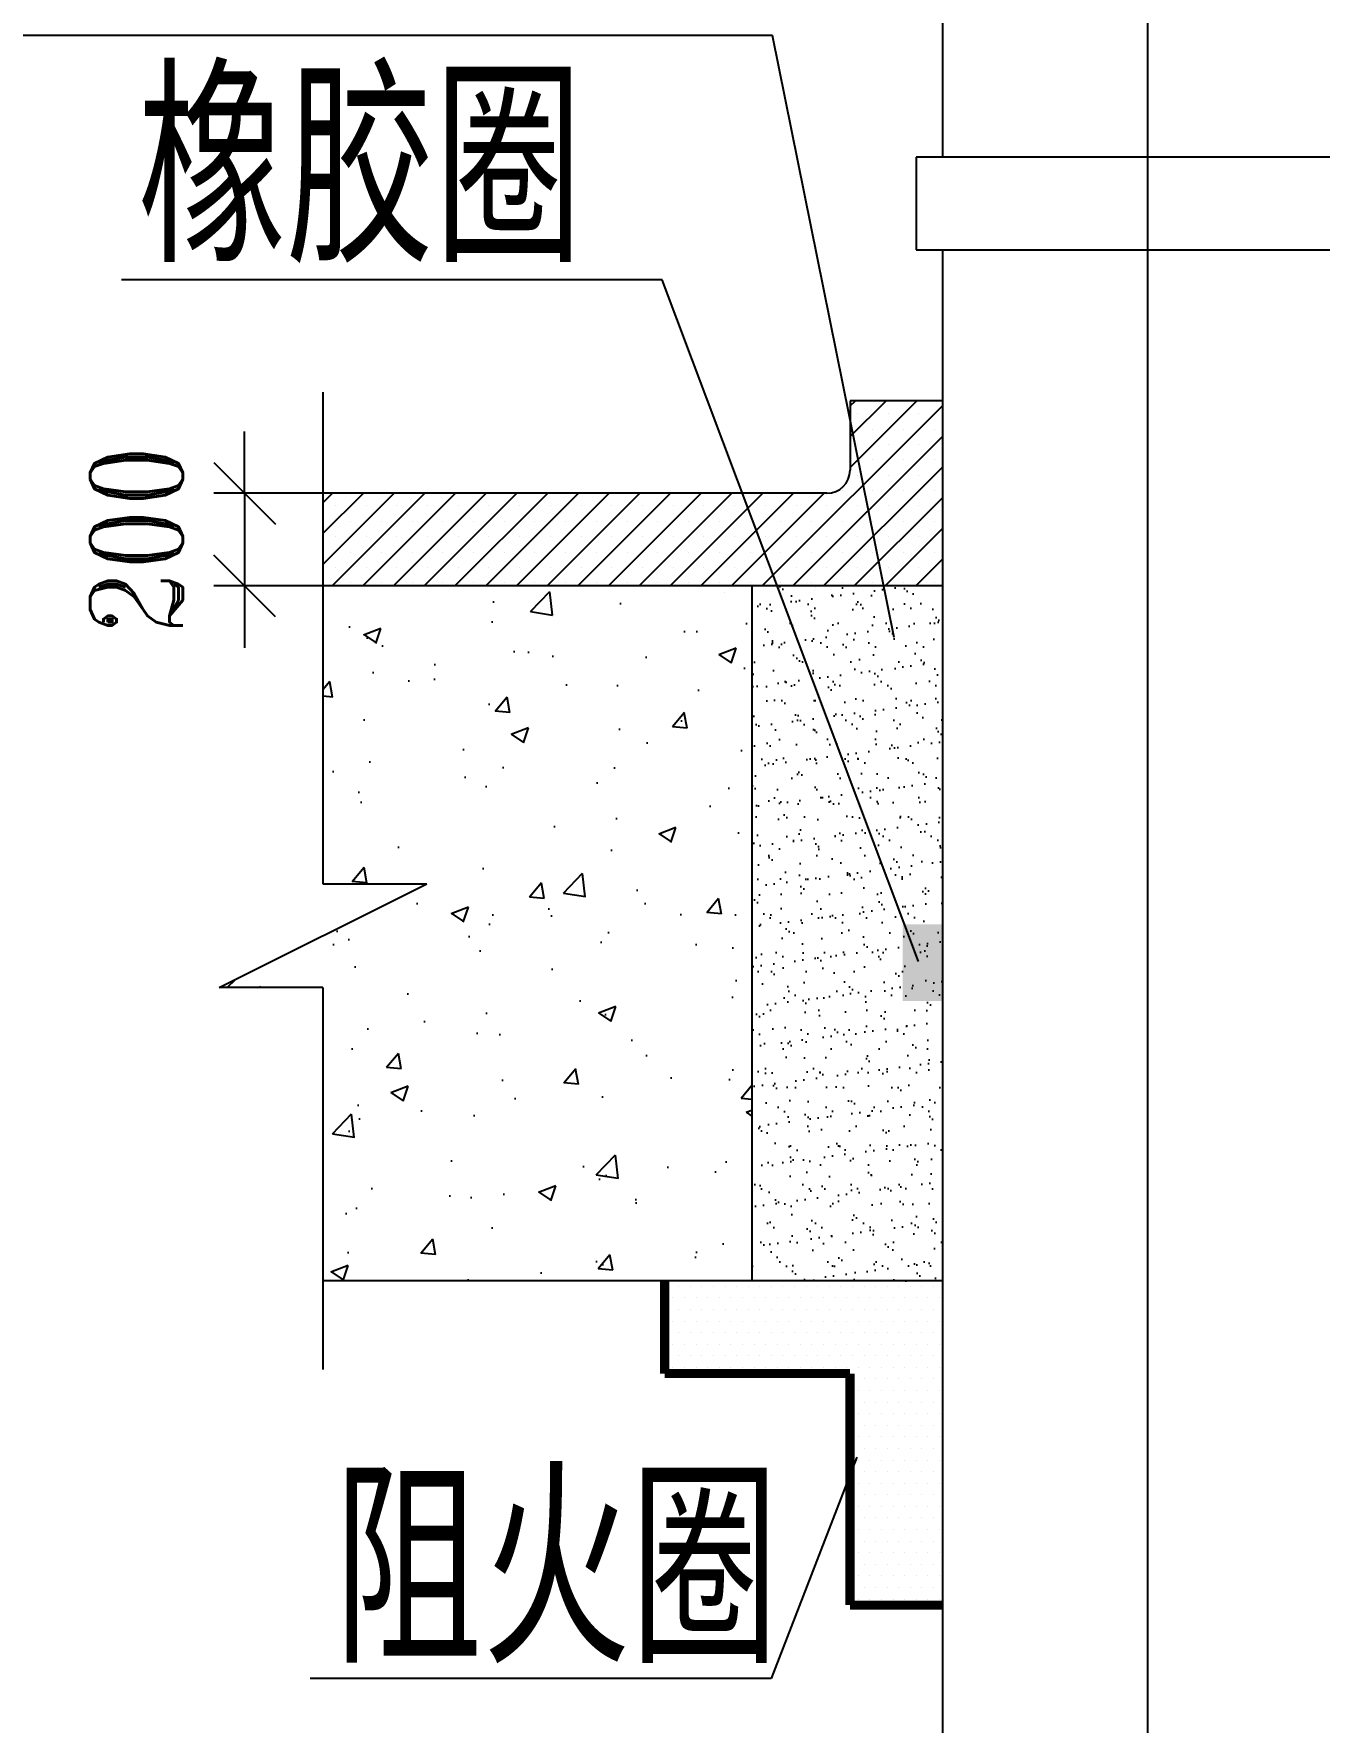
# Model space of a CAD drawing. Extents: x 1000 to 47721, y 1000 to 6465.
# Drawn here: x 1072.9 to 1114.5, y 1077.1 to 1131.8 of the extents above; entities that cross this region are included whole.
import ezdxf

# ---------------------------------------------------------------- set-up
doc = ezdxf.new("R2010")
doc.units = 0
doc.header["$LTSCALE"] = 35
doc.header["$MEASUREMENT"] = 0
for name, color, linetype in [('0P', 7, 'Continuous'), ('HZ', 3, 'Continuous'), ('WALL', 51, 'Continuous')]:
    doc.layers.add(name, color=color, linetype=linetype)
doc.styles.add('HZ', font='romant.shx', dxfattribs={"width": 0.8, "bigfont": 'hztxt.shx'})
doc.styles.add('ROMANT', font='ROMANT.SHX', dxfattribs={"width": 0.8})

# ---------------------------------------------------------------- blocks, each defined once
blk = doc.blocks.new('_OBLIQUE')
at = {"color": 0, "linetype": 'ByBlock'}
blk.add_line((-0.5, -0.5), (0.5, 0.5), dxfattribs=at)

msp = doc.modelspace()

# ---------------------------------------------------------------- hatches: boundary and pattern name
at = {"layer": '0P'}
h = msp.add_hatch(dxfattribs=at)
h.set_pattern_fill('AR-CONC', color=256, scale=0.8, style=0)
h.set_pattern_definition([(50, (-15813.1123, 2049.754), (5.7380815, -0.5020171), [0.6, -6.6]), (355.00001, (-15813.1123, 2049.754), (-1.1100106, 6.0175371), [0.48, -5.2800002]), (100.4514, (-15812.634, 2049.712), (4.6280751, 5.5155163), [0.5099215, -5.609137]), (46.1842, (-15813.112, 2051.354), (8.5379286, -1.324152), [0.9, -9.8999996]), (96.6356, (-15812.401, 2051.244), (7.4773016, 7.792943), [0.7648823, -8.413704]), (351.1842, (-15813.112, 2051.354), (7.4772954, 7.7929487), [0.72, -7.92]), (21, (-15812.3125, 2050.954), (4.7752566, -3.2209511), [0.6, -6.6]), (326.00001, (-15812.3125, 2050.954), (1.9465227, 5.8012004), [0.48, -5.2800002]), (71.4514, (-15811.914, 2050.6855), (6.7217813, 2.580244), [0.5099215, -5.609137]), (37.5, (-15813.1123, 2049.7542), (0.09727884, 2.66315079), [0, -5.2160001, 0, -5.36000013, 0, -5.3000002]), (7.5, (-15813.1123, 2049.7542), (2.1045563, 3.1552937), [0, -3.056, 0, -5.0960002, 0, -2.02]), (327.500003, (-15814.8965, 2049.7542), (4.27057934, -0.18043898), [0, -2, 0, -6.2399998, 0, -8.2799997]), (317.500005, (-15815.6963, 2049.754), (4.6654892, 0.80083984), [0, -2.5999999, 0, -4.14400005, 0, -5.8800001])])
h.paths.add_polyline_path([(1096.13, 1113.926), (1082.242, 1113.926), (1082.242, 1104.282), (1085.602, 1104.282), (1079.409, 1101.185), (1079.146, 1100.922), (1082.242, 1100.922), (1082.242, 1091.426), (1096.13, 1091.426)])
h.paths.add_polyline_path([(1133.25, 1100.922), (1139.97, 1104.282), (1136.61, 1104.282), (1136.61, 1113.926), (1121.754, 1113.926), (1121.754, 1091.426), (1136.61, 1091.426), (1136.61, 1100.922)])
h = msp.add_hatch(dxfattribs=at)
h.set_pattern_fill('AR-SAND', color=256, scale=0.5, style=0)
h.set_pattern_definition([(37.4999993, (-15813.1123, 2049.75415), (-0.031496678, 0.963411868), [0, -0.75999999, 0, -0.850000024, 0, -0.8125]), (7.5, (-15813.1123, 2049.7542), (0.88488835, 1.41107309), [0, -0.409999996, 0, -0.685000002, 0, -0.262499988]), (327.500003, (-15813.7275, 2049.75415), (1.55707097, 0.002829527), [0, -0.25, 0, -0.899999976, 0, -1.174999952]), (317.500005, (-15813.7275, 2049.7542), (1.50306332, 0.4388378), [0, -0.125, 0, -0.589999974, 0, -0.675000012])])
h.paths.add_polyline_path([(1096.13, 1091.426), (1102.305, 1091.426), (1102.305, 1113.926), (1096.13, 1113.926)])
h.paths.add_polyline_path([(1121.754, 1113.926), (1115.58, 1113.926), (1115.58, 1091.426), (1121.754, 1091.426)])
msp.add_hatch(color=256, dxfattribs=at).paths.add_polyline_path([(1101.009, 1102.972), (1102.307, 1102.972), (1102.307, 1100.49), (1101.009, 1100.49)])

# ---------------------------------------------------------------- linework, layer by layer
for p, q in [((1102.305, 1127.806), (1102.305, 1139.806)), ((1096.792, 1131.751), (1052.364, 1131.751)), ((1100.736, 1112.262), (1096.792, 1131.751)), ((1093.222, 1123.835), (1075.723, 1123.835)), ((1099.524, 1085.717), (1096.75, 1078.552)), ((1096.75, 1078.552), (1081.832, 1078.552))]:
    msp.add_line(p, q)
at = {"color": 0, "linetype": 'ByBlock'}
for p, q in [((1079.704, 1116.926), (1079.704, 1118.926)), ((1082.855, 1116.926), (1078.704, 1116.926)), ((1079.704, 1116.926), (1079.704, 1113.926)), ((1082.855, 1113.926), (1078.704, 1113.926)), ((1079.704, 1113.926), (1079.704, 1111.926))]:
    msp.add_line(p, q, dxfattribs=at)
at = {"layer": '0P'}
for p, q in [((1108.942, 1032.488), (1108.942, 1171.403)), ((1116.442, 1127.806), (1101.442, 1127.806)), ((1101.442, 1127.806), (1101.442, 1124.806)), ((1101.442, 1124.806), (1116.442, 1124.806)), ((1102.305, 1075.718), (1102.305, 1124.806)), ((1101.521, 1101.763), (1093.222, 1123.835)), ((1096.13, 1113.926), (1096.13, 1091.426))]:
    msp.add_line(p, q, dxfattribs=at)
at = {"layer": 'DEFPOINTS', "color": 0, "linetype": 'ByBlock'}
for p in [(1085.855, 1116.926), (1079.704, 1113.926), (1085.855, 1113.926)]:
    msp.add_point(p, dxfattribs=at)
at = {"layer": 'WALL'}
for p, q in [((1082.242, 1120.205), (1082.242, 1104.282)), ((1096.459, 1113.926), (1102.305, 1119.772)), ((1099.305, 1119.926), (1099.305, 1117.676)), ((1102.305, 1119.926), (1099.305, 1119.926)), ((1099.305, 1119.755), (1099.476, 1119.926)), ((1099.305, 1118.761), (1100.471, 1119.926)), ((1099.305, 1117.766), (1101.465, 1119.926)), ((1099.546, 1119.499), (1099.546, 1119.499)), ((1100.541, 1119.499), (1100.541, 1119.499)), ((1101.535, 1119.499), (1101.535, 1119.499)), ((1097.454, 1113.926), (1102.305, 1118.777)), ((1100.043, 1119.002), (1100.043, 1119.002)), ((1101.038, 1119.002), (1101.038, 1119.002)), ((1102.032, 1119.002), (1102.032, 1119.002)), ((1099.546, 1118.505), (1099.546, 1118.505)), ((1100.541, 1118.505), (1100.541, 1118.505)), ((1101.535, 1118.505), (1101.535, 1118.505)), ((1098.448, 1113.926), (1102.305, 1117.783)), ((1099.546, 1117.511), (1099.546, 1117.511)), ((1100.043, 1118.008), (1100.043, 1118.008)), ((1100.541, 1117.511), (1100.541, 1117.511)), ((1101.038, 1118.008), (1101.038, 1118.008)), ((1101.535, 1117.511), (1101.535, 1117.511)), ((1102.032, 1118.008), (1102.032, 1118.008)), ((1098.555, 1116.926), (1082.242, 1116.926)), ((1082.242, 1116.614), (1082.555, 1116.926)), ((1082.242, 1115.62), (1083.549, 1116.926)), ((1082.242, 1114.625), (1084.544, 1116.926)), ((1082.538, 1113.926), (1085.538, 1116.926)), ((1083.532, 1113.926), (1086.532, 1116.926)), ((1084.527, 1113.926), (1087.527, 1116.926)), ((1085.521, 1113.926), (1088.521, 1116.926)), ((1086.516, 1113.926), (1089.516, 1116.926)), ((1087.51, 1113.926), (1090.51, 1116.926)), ((1088.504, 1113.926), (1091.504, 1116.926)), ((1089.499, 1113.926), (1092.499, 1116.926)), ((1090.493, 1113.926), (1093.493, 1116.926)), ((1091.487, 1113.926), (1094.487, 1116.926)), ((1092.482, 1113.926), (1095.482, 1116.926)), ((1093.476, 1113.926), (1096.476, 1116.926)), ((1094.471, 1113.926), (1097.471, 1116.926)), ((1095.465, 1113.926), (1098.465, 1116.926)), ((1099.049, 1117.013), (1099.049, 1117.013)), ((1100.043, 1117.013), (1100.043, 1117.013)), ((1101.038, 1117.013), (1101.038, 1117.013)), ((1102.032, 1117.013), (1102.032, 1117.013)), ((1082.642, 1116.516), (1082.642, 1116.516)), ((1083.636, 1116.516), (1083.636, 1116.516)), ((1084.631, 1116.516), (1084.631, 1116.516)), ((1085.625, 1116.516), (1085.625, 1116.516)), ((1086.619, 1116.516), (1086.619, 1116.516)), ((1087.614, 1116.516), (1087.614, 1116.516)), ((1088.608, 1116.516), (1088.608, 1116.516)), ((1089.602, 1116.516), (1089.602, 1116.516)), ((1090.597, 1116.516), (1090.597, 1116.516)), ((1091.591, 1116.516), (1091.591, 1116.516)), ((1092.586, 1116.516), (1092.586, 1116.516)), ((1093.58, 1116.516), (1093.58, 1116.516)), ((1094.574, 1116.516), (1094.574, 1116.516)), ((1095.569, 1116.516), (1095.569, 1116.516)), ((1096.563, 1116.516), (1096.563, 1116.516)), ((1097.557, 1116.516), (1097.557, 1116.516)), ((1098.552, 1116.516), (1098.552, 1116.516)), ((1099.442, 1113.926), (1102.305, 1116.789)), ((1099.546, 1116.516), (1099.546, 1116.516)), ((1100.541, 1116.516), (1100.541, 1116.516)), ((1101.535, 1116.516), (1101.535, 1116.516)), ((1083.139, 1116.019), (1083.139, 1116.019)), ((1084.133, 1116.019), (1084.133, 1116.019)), ((1085.128, 1116.019), (1085.128, 1116.019)), ((1086.122, 1116.019), (1086.122, 1116.019)), ((1087.117, 1116.019), (1087.117, 1116.019)), ((1088.111, 1116.019), (1088.111, 1116.019)), ((1089.105, 1116.019), (1089.105, 1116.019)), ((1090.1, 1116.019), (1090.1, 1116.019)), ((1091.094, 1116.019), (1091.094, 1116.019)), ((1092.088, 1116.019), (1092.088, 1116.019)), ((1093.083, 1116.019), (1093.083, 1116.019)), ((1094.077, 1116.019), (1094.077, 1116.019)), ((1095.072, 1116.019), (1095.072, 1116.019)), ((1096.066, 1116.019), (1096.066, 1116.019)), ((1097.06, 1116.019), (1097.06, 1116.019)), ((1098.055, 1116.019), (1098.055, 1116.019)), ((1099.049, 1116.019), (1099.049, 1116.019)), ((1100.043, 1116.019), (1100.043, 1116.019)), ((1101.038, 1116.019), (1101.038, 1116.019)), ((1102.032, 1116.019), (1102.032, 1116.019)), ((1082.642, 1115.522), (1082.642, 1115.522)), ((1083.636, 1115.522), (1083.636, 1115.522)), ((1084.631, 1115.522), (1084.631, 1115.522)), ((1085.625, 1115.522), (1085.625, 1115.522)), ((1086.619, 1115.522), (1086.619, 1115.522)), ((1087.614, 1115.522), (1087.614, 1115.522)), ((1088.608, 1115.522), (1088.608, 1115.522)), ((1089.602, 1115.522), (1089.602, 1115.522)), ((1090.597, 1115.522), (1090.597, 1115.522)), ((1091.591, 1115.522), (1091.591, 1115.522)), ((1092.586, 1115.522), (1092.586, 1115.522)), ((1093.58, 1115.522), (1093.58, 1115.522)), ((1094.574, 1115.522), (1094.574, 1115.522)), ((1095.569, 1115.522), (1095.569, 1115.522)), ((1096.563, 1115.522), (1096.563, 1115.522)), ((1097.557, 1115.522), (1097.557, 1115.522)), ((1098.552, 1115.522), (1098.552, 1115.522)), ((1099.546, 1115.522), (1099.546, 1115.522)), ((1100.437, 1113.926), (1102.305, 1115.794)), ((1100.541, 1115.522), (1100.541, 1115.522)), ((1101.535, 1115.522), (1101.535, 1115.522)), ((1083.139, 1115.025), (1083.139, 1115.025)), ((1084.133, 1115.025), (1084.133, 1115.025)), ((1085.128, 1115.025), (1085.128, 1115.025)), ((1086.122, 1115.025), (1086.122, 1115.025)), ((1087.117, 1115.025), (1087.117, 1115.025)), ((1088.111, 1115.025), (1088.111, 1115.025)), ((1089.105, 1115.025), (1089.105, 1115.025)), ((1090.1, 1115.025), (1090.1, 1115.025)), ((1091.094, 1115.025), (1091.094, 1115.025)), ((1092.088, 1115.025), (1092.088, 1115.025)), ((1093.083, 1115.025), (1093.083, 1115.025)), ((1094.077, 1115.025), (1094.077, 1115.025)), ((1095.072, 1115.025), (1095.072, 1115.025)), ((1096.066, 1115.025), (1096.066, 1115.025)), ((1097.06, 1115.025), (1097.06, 1115.025)), ((1098.055, 1115.025), (1098.055, 1115.025)), ((1099.049, 1115.025), (1099.049, 1115.025)), ((1100.043, 1115.025), (1100.043, 1115.025)), ((1101.038, 1115.025), (1101.038, 1115.025)), ((1101.431, 1113.926), (1102.305, 1114.8)), ((1102.032, 1115.025), (1102.032, 1115.025)), ((1082.642, 1114.527), (1082.642, 1114.527)), ((1083.636, 1114.527), (1083.636, 1114.527)), ((1084.631, 1114.527), (1084.631, 1114.527)), ((1085.625, 1114.527), (1085.625, 1114.527)), ((1086.619, 1114.527), (1086.619, 1114.527)), ((1087.614, 1114.527), (1087.614, 1114.527)), ((1088.608, 1114.527), (1088.608, 1114.527)), ((1089.602, 1114.527), (1089.602, 1114.527)), ((1090.597, 1114.527), (1090.597, 1114.527)), ((1091.591, 1114.527), (1091.591, 1114.527)), ((1092.586, 1114.527), (1092.586, 1114.527)), ((1093.58, 1114.527), (1093.58, 1114.527)), ((1094.574, 1114.527), (1094.574, 1114.527)), ((1095.569, 1114.527), (1095.569, 1114.527)), ((1096.563, 1114.527), (1096.563, 1114.527)), ((1097.557, 1114.527), (1097.557, 1114.527)), ((1098.552, 1114.527), (1098.552, 1114.527)), ((1099.546, 1114.527), (1099.546, 1114.527)), ((1100.541, 1114.527), (1100.541, 1114.527)), ((1101.535, 1114.527), (1101.535, 1114.527)), ((1102.305, 1113.926), (1082.242, 1113.926)), ((1083.139, 1114.03), (1083.139, 1114.03)), ((1084.133, 1114.03), (1084.133, 1114.03)), ((1085.128, 1114.03), (1085.128, 1114.03)), ((1086.122, 1114.03), (1086.122, 1114.03)), ((1087.117, 1114.03), (1087.117, 1114.03)), ((1088.111, 1114.03), (1088.111, 1114.03)), ((1089.105, 1114.03), (1089.105, 1114.03)), ((1090.1, 1114.03), (1090.1, 1114.03)), ((1090.424, 1113.906), (1090.424, 1113.906)), ((1091.094, 1114.03), (1091.094, 1114.03)), ((1092.088, 1114.03), (1092.088, 1114.03)), ((1093.083, 1114.03), (1093.083, 1114.03)), ((1094.077, 1114.03), (1094.077, 1114.03)), ((1095.072, 1114.03), (1095.072, 1114.03)), ((1095.229, 1113.703), (1095.229, 1113.703)), ((1096.066, 1114.03), (1096.066, 1114.03)), ((1097.06, 1114.03), (1097.06, 1114.03)), ((1098.055, 1114.03), (1098.055, 1114.03)), ((1098.161, 1113.783), (1098.161, 1113.783)), ((1098.178, 1113.884), (1098.178, 1113.884)), ((1099.049, 1114.03), (1099.049, 1114.03)), ((1100.043, 1114.03), (1100.043, 1114.03)), ((1100.534, 1113.914), (1100.534, 1113.914)), ((1101.038, 1114.03), (1101.038, 1114.03)), ((1102.032, 1114.03), (1102.032, 1114.03)), ((1078.882, 1100.922), (1085.602, 1104.282)), ((1082.242, 1104.282), (1085.602, 1104.282)), ((1079.146, 1100.922), (1079.409, 1101.185)), ((1082.242, 1100.922), (1078.882, 1100.922)), ((1082.242, 1100.922), (1082.242, 1088.556)), ((1102.305, 1091.426), (1082.242, 1091.426)), ((1093.382, 1091.249), (1093.382, 1091.249)), ((1093.757, 1091.249), (1093.757, 1091.249)), ((1094.132, 1091.249), (1094.132, 1091.249)), ((1094.507, 1091.249), (1094.507, 1091.249)), ((1094.882, 1091.249), (1094.882, 1091.249)), ((1095.257, 1091.249), (1095.257, 1091.249)), ((1095.632, 1091.249), (1095.632, 1091.249)), ((1096.007, 1091.249), (1096.007, 1091.249)), ((1096.382, 1091.249), (1096.382, 1091.249)), ((1096.757, 1091.249), (1096.757, 1091.249)), ((1097.132, 1091.249), (1097.132, 1091.249)), ((1097.507, 1091.249), (1097.507, 1091.249)), ((1097.882, 1091.249), (1097.882, 1091.249)), ((1098.257, 1091.249), (1098.257, 1091.249)), ((1098.632, 1091.249), (1098.632, 1091.249)), ((1099.007, 1091.249), (1099.007, 1091.249)), ((1099.382, 1091.249), (1099.382, 1091.249)), ((1099.757, 1091.249), (1099.757, 1091.249)), ((1100.132, 1091.249), (1100.132, 1091.249)), ((1100.507, 1091.249), (1100.507, 1091.249)), ((1100.882, 1091.249), (1100.882, 1091.249)), ((1101.257, 1091.249), (1101.257, 1091.249)), ((1101.632, 1091.249), (1101.632, 1091.249)), ((1102.007, 1091.249), (1102.007, 1091.249)), ((1093.57, 1090.874), (1093.57, 1090.874)), ((1093.945, 1090.874), (1093.945, 1090.874)), ((1094.32, 1090.874), (1094.32, 1090.874)), ((1094.695, 1090.874), (1094.695, 1090.874)), ((1095.07, 1090.874), (1095.07, 1090.874)), ((1095.445, 1090.874), (1095.445, 1090.874)), ((1095.82, 1090.874), (1095.82, 1090.874)), ((1096.195, 1090.874), (1096.195, 1090.874)), ((1096.57, 1090.874), (1096.57, 1090.874)), ((1096.945, 1090.874), (1096.945, 1090.874)), ((1097.32, 1090.874), (1097.32, 1090.874)), ((1097.695, 1090.874), (1097.695, 1090.874)), ((1098.07, 1090.874), (1098.07, 1090.874)), ((1098.445, 1090.874), (1098.445, 1090.874)), ((1098.82, 1090.874), (1098.82, 1090.874)), ((1099.195, 1090.874), (1099.195, 1090.874)), ((1099.57, 1090.874), (1099.57, 1090.874)), ((1099.945, 1090.874), (1099.945, 1090.874)), ((1100.32, 1090.874), (1100.32, 1090.874)), ((1100.695, 1090.874), (1100.695, 1090.874)), ((1101.07, 1090.874), (1101.07, 1090.874)), ((1101.445, 1090.874), (1101.445, 1090.874)), ((1101.82, 1090.874), (1101.82, 1090.874)), ((1102.195, 1090.874), (1102.195, 1090.874)), ((1093.382, 1090.499), (1093.382, 1090.499)), ((1093.757, 1090.499), (1093.757, 1090.499)), ((1094.132, 1090.499), (1094.132, 1090.499)), ((1094.507, 1090.499), (1094.507, 1090.499)), ((1094.882, 1090.499), (1094.882, 1090.499)), ((1095.257, 1090.499), (1095.257, 1090.499)), ((1095.632, 1090.499), (1095.632, 1090.499)), ((1096.007, 1090.499), (1096.007, 1090.499)), ((1096.382, 1090.499), (1096.382, 1090.499)), ((1096.757, 1090.499), (1096.757, 1090.499)), ((1097.132, 1090.499), (1097.132, 1090.499)), ((1097.507, 1090.499), (1097.507, 1090.499)), ((1097.882, 1090.499), (1097.882, 1090.499)), ((1098.257, 1090.499), (1098.257, 1090.499)), ((1098.632, 1090.499), (1098.632, 1090.499)), ((1099.007, 1090.499), (1099.007, 1090.499)), ((1099.382, 1090.499), (1099.382, 1090.499)), ((1099.757, 1090.499), (1099.757, 1090.499)), ((1100.132, 1090.499), (1100.132, 1090.499)), ((1100.507, 1090.499), (1100.507, 1090.499)), ((1100.882, 1090.499), (1100.882, 1090.499)), ((1101.257, 1090.499), (1101.257, 1090.499)), ((1101.632, 1090.499), (1101.632, 1090.499)), ((1102.007, 1090.499), (1102.007, 1090.499)), ((1093.382, 1089.749), (1093.382, 1089.749)), ((1093.57, 1090.124), (1093.57, 1090.124)), ((1093.757, 1089.749), (1093.757, 1089.749)), ((1093.945, 1090.124), (1093.945, 1090.124)), ((1094.132, 1089.749), (1094.132, 1089.749)), ((1094.32, 1090.124), (1094.32, 1090.124)), ((1094.507, 1089.749), (1094.507, 1089.749)), ((1094.695, 1090.124), (1094.695, 1090.124)), ((1094.882, 1089.749), (1094.882, 1089.749)), ((1095.07, 1090.124), (1095.07, 1090.124)), ((1095.257, 1089.749), (1095.257, 1089.749)), ((1095.445, 1090.124), (1095.445, 1090.124)), ((1095.632, 1089.749), (1095.632, 1089.749)), ((1095.82, 1090.124), (1095.82, 1090.124)), ((1096.007, 1089.749), (1096.007, 1089.749)), ((1096.195, 1090.124), (1096.195, 1090.124)), ((1096.382, 1089.749), (1096.382, 1089.749)), ((1096.57, 1090.124), (1096.57, 1090.124)), ((1096.757, 1089.749), (1096.757, 1089.749)), ((1096.945, 1090.124), (1096.945, 1090.124)), ((1097.132, 1089.749), (1097.132, 1089.749)), ((1097.32, 1090.124), (1097.32, 1090.124)), ((1097.507, 1089.749), (1097.507, 1089.749)), ((1097.695, 1090.124), (1097.695, 1090.124)), ((1097.882, 1089.749), (1097.882, 1089.749)), ((1098.07, 1090.124), (1098.07, 1090.124)), ((1098.257, 1089.749), (1098.257, 1089.749)), ((1098.445, 1090.124), (1098.445, 1090.124)), ((1098.632, 1089.749), (1098.632, 1089.749)), ((1098.82, 1090.124), (1098.82, 1090.124)), ((1099.007, 1089.749), (1099.007, 1089.749)), ((1099.195, 1090.124), (1099.195, 1090.124)), ((1099.382, 1089.749), (1099.382, 1089.749)), ((1099.57, 1090.124), (1099.57, 1090.124)), ((1099.757, 1089.749), (1099.757, 1089.749)), ((1099.945, 1090.124), (1099.945, 1090.124)), ((1100.132, 1089.749), (1100.132, 1089.749)), ((1100.32, 1090.124), (1100.32, 1090.124)), ((1100.507, 1089.749), (1100.507, 1089.749)), ((1100.695, 1090.124), (1100.695, 1090.124)), ((1100.882, 1089.749), (1100.882, 1089.749)), ((1101.07, 1090.124), (1101.07, 1090.124)), ((1101.257, 1089.749), (1101.257, 1089.749)), ((1101.445, 1090.124), (1101.445, 1090.124)), ((1101.632, 1089.749), (1101.632, 1089.749)), ((1101.82, 1090.124), (1101.82, 1090.124)), ((1102.007, 1089.749), (1102.007, 1089.749)), ((1102.195, 1090.124), (1102.195, 1090.124)), ((1093.57, 1089.374), (1093.57, 1089.374)), ((1093.945, 1089.374), (1093.945, 1089.374)), ((1094.32, 1089.374), (1094.32, 1089.374)), ((1094.695, 1089.374), (1094.695, 1089.374)), ((1095.07, 1089.374), (1095.07, 1089.374)), ((1095.445, 1089.374), (1095.445, 1089.374)), ((1095.82, 1089.374), (1095.82, 1089.374)), ((1096.195, 1089.374), (1096.195, 1089.374)), ((1096.57, 1089.374), (1096.57, 1089.374)), ((1096.945, 1089.374), (1096.945, 1089.374)), ((1097.32, 1089.374), (1097.32, 1089.374)), ((1097.695, 1089.374), (1097.695, 1089.374)), ((1098.07, 1089.374), (1098.07, 1089.374)), ((1098.445, 1089.374), (1098.445, 1089.374)), ((1098.82, 1089.374), (1098.82, 1089.374)), ((1099.195, 1089.374), (1099.195, 1089.374)), ((1099.57, 1089.374), (1099.57, 1089.374)), ((1099.945, 1089.374), (1099.945, 1089.374)), ((1100.32, 1089.374), (1100.32, 1089.374)), ((1100.695, 1089.374), (1100.695, 1089.374)), ((1101.07, 1089.374), (1101.07, 1089.374)), ((1101.445, 1089.374), (1101.445, 1089.374)), ((1101.82, 1089.374), (1101.82, 1089.374)), ((1102.195, 1089.374), (1102.195, 1089.374)), ((1093.382, 1088.999), (1093.382, 1088.999)), ((1093.57, 1088.624), (1093.57, 1088.624)), ((1093.757, 1088.999), (1093.757, 1088.999)), ((1093.945, 1088.624), (1093.945, 1088.624)), ((1094.132, 1088.999), (1094.132, 1088.999)), ((1094.32, 1088.624), (1094.32, 1088.624)), ((1094.507, 1088.999), (1094.507, 1088.999)), ((1094.695, 1088.624), (1094.695, 1088.624)), ((1094.882, 1088.999), (1094.882, 1088.999)), ((1095.07, 1088.624), (1095.07, 1088.624)), ((1095.257, 1088.999), (1095.257, 1088.999)), ((1095.445, 1088.624), (1095.445, 1088.624)), ((1095.632, 1088.999), (1095.632, 1088.999)), ((1095.82, 1088.624), (1095.82, 1088.624)), ((1096.007, 1088.999), (1096.007, 1088.999)), ((1096.195, 1088.624), (1096.195, 1088.624)), ((1096.382, 1088.999), (1096.382, 1088.999)), ((1096.57, 1088.624), (1096.57, 1088.624)), ((1096.757, 1088.999), (1096.757, 1088.999)), ((1096.945, 1088.624), (1096.945, 1088.624)), ((1097.132, 1088.999), (1097.132, 1088.999)), ((1097.32, 1088.624), (1097.32, 1088.624)), ((1097.507, 1088.999), (1097.507, 1088.999)), ((1097.695, 1088.624), (1097.695, 1088.624)), ((1097.882, 1088.999), (1097.882, 1088.999)), ((1098.07, 1088.624), (1098.07, 1088.624)), ((1098.257, 1088.999), (1098.257, 1088.999)), ((1098.445, 1088.624), (1098.445, 1088.624)), ((1098.632, 1088.999), (1098.632, 1088.999)), ((1098.82, 1088.624), (1098.82, 1088.624)), ((1099.007, 1088.999), (1099.007, 1088.999)), ((1099.195, 1088.624), (1099.195, 1088.624)), ((1099.382, 1088.999), (1099.382, 1088.999)), ((1099.57, 1088.624), (1099.57, 1088.624)), ((1099.757, 1088.999), (1099.757, 1088.999)), ((1099.945, 1088.624), (1099.945, 1088.624)), ((1100.132, 1088.999), (1100.132, 1088.999)), ((1100.32, 1088.624), (1100.32, 1088.624)), ((1100.507, 1088.999), (1100.507, 1088.999)), ((1100.695, 1088.624), (1100.695, 1088.624)), ((1100.882, 1088.999), (1100.882, 1088.999)), ((1101.07, 1088.624), (1101.07, 1088.624)), ((1101.257, 1088.999), (1101.257, 1088.999)), ((1101.445, 1088.624), (1101.445, 1088.624)), ((1101.632, 1088.999), (1101.632, 1088.999)), ((1101.82, 1088.624), (1101.82, 1088.624)), ((1102.007, 1088.999), (1102.007, 1088.999)), ((1102.195, 1088.624), (1102.195, 1088.624)), ((1099.382, 1088.249), (1099.382, 1088.249)), ((1099.757, 1088.249), (1099.757, 1088.249)), ((1100.132, 1088.249), (1100.132, 1088.249)), ((1100.507, 1088.249), (1100.507, 1088.249)), ((1100.882, 1088.249), (1100.882, 1088.249)), ((1101.257, 1088.249), (1101.257, 1088.249)), ((1101.632, 1088.249), (1101.632, 1088.249)), ((1102.007, 1088.249), (1102.007, 1088.249)), ((1099.382, 1087.499), (1099.382, 1087.499)), ((1099.57, 1087.874), (1099.57, 1087.874)), ((1099.757, 1087.499), (1099.757, 1087.499)), ((1099.945, 1087.874), (1099.945, 1087.874)), ((1100.132, 1087.499), (1100.132, 1087.499)), ((1100.32, 1087.874), (1100.32, 1087.874)), ((1100.507, 1087.499), (1100.507, 1087.499)), ((1100.695, 1087.874), (1100.695, 1087.874)), ((1100.882, 1087.499), (1100.882, 1087.499)), ((1101.07, 1087.874), (1101.07, 1087.874)), ((1101.257, 1087.499), (1101.257, 1087.499)), ((1101.445, 1087.874), (1101.445, 1087.874)), ((1101.632, 1087.499), (1101.632, 1087.499)), ((1101.82, 1087.874), (1101.82, 1087.874)), ((1102.007, 1087.499), (1102.007, 1087.499)), ((1102.195, 1087.874), (1102.195, 1087.874)), ((1099.57, 1087.124), (1099.57, 1087.124)), ((1099.945, 1087.124), (1099.945, 1087.124)), ((1100.32, 1087.124), (1100.32, 1087.124)), ((1100.695, 1087.124), (1100.695, 1087.124)), ((1101.07, 1087.124), (1101.07, 1087.124)), ((1101.445, 1087.124), (1101.445, 1087.124)), ((1101.82, 1087.124), (1101.82, 1087.124)), ((1102.195, 1087.124), (1102.195, 1087.124)), ((1099.382, 1086.749), (1099.382, 1086.749)), ((1099.57, 1086.374), (1099.57, 1086.374)), ((1099.757, 1086.749), (1099.757, 1086.749)), ((1099.945, 1086.374), (1099.945, 1086.374)), ((1100.132, 1086.749), (1100.132, 1086.749)), ((1100.32, 1086.374), (1100.32, 1086.374)), ((1100.507, 1086.749), (1100.507, 1086.749)), ((1100.695, 1086.374), (1100.695, 1086.374)), ((1100.882, 1086.749), (1100.882, 1086.749)), ((1101.07, 1086.374), (1101.07, 1086.374)), ((1101.257, 1086.749), (1101.257, 1086.749)), ((1101.445, 1086.374), (1101.445, 1086.374)), ((1101.632, 1086.749), (1101.632, 1086.749)), ((1101.82, 1086.374), (1101.82, 1086.374)), ((1102.007, 1086.749), (1102.007, 1086.749)), ((1102.195, 1086.374), (1102.195, 1086.374)), ((1099.382, 1085.999), (1099.382, 1085.999)), ((1099.757, 1085.999), (1099.757, 1085.999)), ((1100.132, 1085.999), (1100.132, 1085.999)), ((1100.507, 1085.999), (1100.507, 1085.999)), ((1100.882, 1085.999), (1100.882, 1085.999)), ((1101.257, 1085.999), (1101.257, 1085.999)), ((1101.632, 1085.999), (1101.632, 1085.999)), ((1102.007, 1085.999), (1102.007, 1085.999)), ((1099.382, 1085.249), (1099.382, 1085.249)), ((1099.57, 1085.624), (1099.57, 1085.624)), ((1099.757, 1085.249), (1099.757, 1085.249)), ((1099.945, 1085.624), (1099.945, 1085.624)), ((1100.132, 1085.249), (1100.132, 1085.249)), ((1100.32, 1085.624), (1100.32, 1085.624)), ((1100.507, 1085.249), (1100.507, 1085.249)), ((1100.695, 1085.624), (1100.695, 1085.624)), ((1100.882, 1085.249), (1100.882, 1085.249)), ((1101.07, 1085.624), (1101.07, 1085.624)), ((1101.257, 1085.249), (1101.257, 1085.249)), ((1101.445, 1085.624), (1101.445, 1085.624)), ((1101.632, 1085.249), (1101.632, 1085.249)), ((1101.82, 1085.624), (1101.82, 1085.624)), ((1102.007, 1085.249), (1102.007, 1085.249)), ((1102.195, 1085.624), (1102.195, 1085.624)), ((1099.57, 1084.874), (1099.57, 1084.874)), ((1099.945, 1084.874), (1099.945, 1084.874)), ((1100.32, 1084.874), (1100.32, 1084.874)), ((1100.695, 1084.874), (1100.695, 1084.874)), ((1101.07, 1084.874), (1101.07, 1084.874)), ((1101.445, 1084.874), (1101.445, 1084.874)), ((1101.82, 1084.874), (1101.82, 1084.874)), ((1102.195, 1084.874), (1102.195, 1084.874)), ((1099.382, 1084.499), (1099.382, 1084.499)), ((1099.57, 1084.124), (1099.57, 1084.124)), ((1099.757, 1084.499), (1099.757, 1084.499)), ((1099.945, 1084.124), (1099.945, 1084.124)), ((1100.132, 1084.499), (1100.132, 1084.499)), ((1100.32, 1084.124), (1100.32, 1084.124)), ((1100.507, 1084.499), (1100.507, 1084.499)), ((1100.695, 1084.124), (1100.695, 1084.124)), ((1100.882, 1084.499), (1100.882, 1084.499)), ((1101.07, 1084.124), (1101.07, 1084.124)), ((1101.257, 1084.499), (1101.257, 1084.499)), ((1101.445, 1084.124), (1101.445, 1084.124)), ((1101.632, 1084.499), (1101.632, 1084.499)), ((1101.82, 1084.124), (1101.82, 1084.124)), ((1102.007, 1084.499), (1102.007, 1084.499)), ((1102.195, 1084.124), (1102.195, 1084.124)), ((1099.382, 1083.749), (1099.382, 1083.749)), ((1099.757, 1083.749), (1099.757, 1083.749)), ((1100.132, 1083.749), (1100.132, 1083.749)), ((1100.507, 1083.749), (1100.507, 1083.749)), ((1100.882, 1083.749), (1100.882, 1083.749)), ((1101.257, 1083.749), (1101.257, 1083.749)), ((1101.632, 1083.749), (1101.632, 1083.749)), ((1102.007, 1083.749), (1102.007, 1083.749)), ((1099.57, 1083.374), (1099.57, 1083.374)), ((1099.945, 1083.374), (1099.945, 1083.374)), ((1100.32, 1083.374), (1100.32, 1083.374)), ((1100.695, 1083.374), (1100.695, 1083.374)), ((1101.07, 1083.374), (1101.07, 1083.374)), ((1101.445, 1083.374), (1101.445, 1083.374)), ((1101.82, 1083.374), (1101.82, 1083.374)), ((1102.195, 1083.374), (1102.195, 1083.374)), ((1099.382, 1082.999), (1099.382, 1082.999)), ((1099.57, 1082.624), (1099.57, 1082.624)), ((1099.757, 1082.999), (1099.757, 1082.999)), ((1099.945, 1082.624), (1099.945, 1082.624)), ((1100.132, 1082.999), (1100.132, 1082.999)), ((1100.32, 1082.624), (1100.32, 1082.624)), ((1100.507, 1082.999), (1100.507, 1082.999)), ((1100.695, 1082.624), (1100.695, 1082.624)), ((1100.882, 1082.999), (1100.882, 1082.999)), ((1101.07, 1082.624), (1101.07, 1082.624)), ((1101.257, 1082.999), (1101.257, 1082.999)), ((1101.445, 1082.624), (1101.445, 1082.624)), ((1101.632, 1082.999), (1101.632, 1082.999)), ((1101.82, 1082.624), (1101.82, 1082.624)), ((1102.007, 1082.999), (1102.007, 1082.999)), ((1102.195, 1082.624), (1102.195, 1082.624)), ((1099.382, 1082.249), (1099.382, 1082.249)), ((1099.757, 1082.249), (1099.757, 1082.249)), ((1100.132, 1082.249), (1100.132, 1082.249)), ((1100.507, 1082.249), (1100.507, 1082.249)), ((1100.882, 1082.249), (1100.882, 1082.249)), ((1101.257, 1082.249), (1101.257, 1082.249)), ((1101.632, 1082.249), (1101.632, 1082.249)), ((1102.007, 1082.249), (1102.007, 1082.249)), ((1099.382, 1081.499), (1099.382, 1081.499)), ((1099.57, 1081.874), (1099.57, 1081.874)), ((1099.757, 1081.499), (1099.757, 1081.499)), ((1099.945, 1081.874), (1099.945, 1081.874)), ((1100.132, 1081.499), (1100.132, 1081.499)), ((1100.32, 1081.874), (1100.32, 1081.874)), ((1100.507, 1081.499), (1100.507, 1081.499)), ((1100.695, 1081.874), (1100.695, 1081.874)), ((1100.882, 1081.499), (1100.882, 1081.499)), ((1101.07, 1081.874), (1101.07, 1081.874)), ((1101.257, 1081.499), (1101.257, 1081.499)), ((1101.445, 1081.874), (1101.445, 1081.874)), ((1101.632, 1081.499), (1101.632, 1081.499)), ((1101.82, 1081.874), (1101.82, 1081.874)), ((1102.007, 1081.499), (1102.007, 1081.499)), ((1102.195, 1081.874), (1102.195, 1081.874)), ((1099.57, 1081.124), (1099.57, 1081.124)), ((1099.945, 1081.124), (1099.945, 1081.124)), ((1100.32, 1081.124), (1100.32, 1081.124)), ((1100.695, 1081.124), (1100.695, 1081.124)), ((1101.07, 1081.124), (1101.07, 1081.124)), ((1101.445, 1081.124), (1101.445, 1081.124)), ((1101.82, 1081.124), (1101.82, 1081.124)), ((1102.195, 1081.124), (1102.195, 1081.124))]:
    msp.add_line(p, q, dxfattribs=at)
for points in [[(1093.305, 1091.426, 0.3, 0.3, 0), (1093.305, 1088.426, 0.3, 0.3, 0)], [(1099.305, 1088.426, 0.3, 0.3, 0), (1093.305, 1088.426, 0.3, 0.3, 0)], [(1099.305, 1080.926, 0.3, 0.3, 0), (1099.305, 1088.426, 0.3, 0.3, 0)], [(1102.305, 1080.926, 0.3, 0.3, 0), (1099.305, 1080.926, 0.3, 0.3, 0)]]:
    msp.add_lwpolyline(points, format="xyseb", dxfattribs=at)
msp.add_arc((1098.555, 1117.676), 0.75, 270, 0, dxfattribs=at)

# ---------------------------------------------------------------- block references
at = {"color": 0, "linetype": 'ByBlock', "xscale": 2, "yscale": 2, "zscale": 2}
for p, rotation in [((1079.704, 1116.926), 270.0000006832453), ((1079.704, 1113.926), 90.00000250447816)]:
    msp.add_blockref('_OBLIQUE', p, dxfattribs=dict(at, rotation=rotation))

# ---------------------------------------------------------------- texts
at = {"color": 0, "linetype": 'ByBlock', "insert": (1076.204, 1115.426), "char_height": 3, "width": 0.000000001, "attachment_point": 5, "rotation": 90, "style": 'ROMANT'}
msp.add_mtext('\\A1;200', dxfattribs=at)
at = {"layer": 'HZ', "style": 'HZ', "width": 0.8}
for s, p in [('橡胶圈', (1076.246, 1124.408)), ('阻火圈', (1082.59, 1079.051))]:
    msp.add_text(s, height=6, dxfattribs=at).set_placement(p)

doc.saveas('drawing.dxf')
